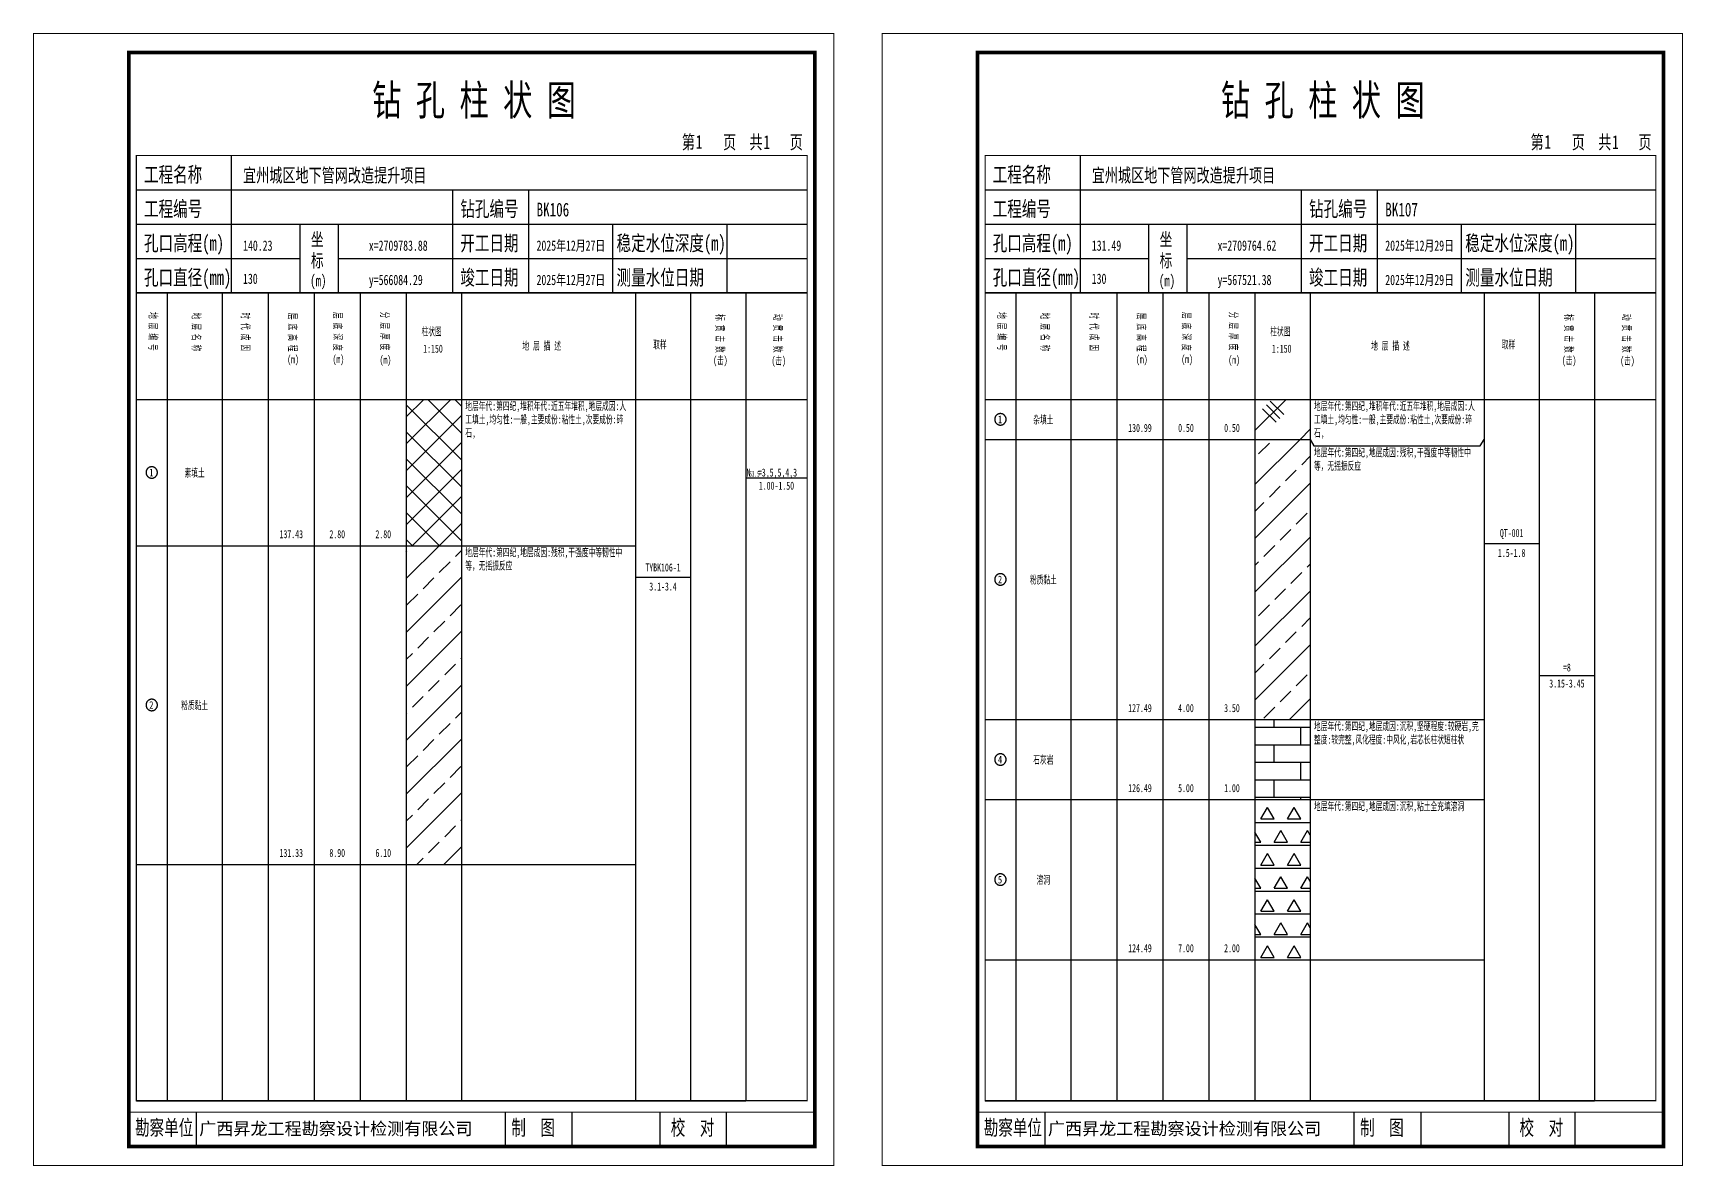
# Model space of a CAD drawing. Header units: millimetres. Extents: x 0 to 2711117, y 0 to 567555.
# Drawn here: x 1781.4 to 2214.3, y -0.1 to 297.1 of the extents above; entities that cross this region are included whole.
import ezdxf
from ezdxf.enums import TextEntityAlignment as Align

# ---------------------------------------------------------------- set-up
doc = ezdxf.new("R2010")
doc.units = ezdxf.units.MM
doc.layers.add('GICAD_POU_TEXTS', color=7, linetype='Continuous')
doc.layers.add('勘察点图例', color=7, linetype='Continuous')
doc.styles.add('HEAD_FONT', font='simfang.ttf', dxfattribs={"width": 0.6})
doc.styles.add('HEAD_FONT2', font='simfang.ttf', dxfattribs={"width": 0.6})
doc.styles.add('HT', font='simhei.ttf')
doc.styles.add('LZ_FONT', font='simfang.ttf', dxfattribs={"width": 0.7, "height": 8})
doc.styles.add('成果图图块', font='simfang.ttf', dxfattribs={"height": 2.5})
doc.styles.add('成果图表体', font='simfang.ttf', dxfattribs={"width": 0.6, "height": 2.1})
pattern_1 = [(45, (0, 0), (-7.07107, 7.07107), []), (45, (7.071, 0), (-7.07107, 7.07107), [4, -2])]

# ---------------------------------------------------------------- blocks, each defined once
blk = doc.blocks.new('BK106')
for p, q in [((52, 229), (52, 265)), ((27, 256), (203, 256)), ((110, 229), (110, 256)), ((130, 229), (130, 256)), ((27, 247), (203, 247)), ((70, 229), (70, 247)), ((80, 229), (80, 247)), ((152, 229), (152, 247)), ((182, 229), (182, 247)), ((27, 238), (70, 238)), ((80, 238), (203, 238)), ((27, 229), (35.05, 229)), ((35.05, 229), (35.05, 17)), ((35.05, 229), (49.53, 229)), ((49.53, 229), (49.53, 17)), ((49.53, 229), (61.6, 229)), ((61.6, 229), (61.6, 17)), ((61.6, 229), (73.68, 229)), ((73.68, 229), (73.68, 17)), ((73.68, 229), (85.75, 229)), ((85.75, 229), (85.75, 17)), ((85.75, 229), (97.82, 229)), ((97.82, 229), (97.82, 17)), ((97.82, 229), (112.3, 229)), ((112.3, 229), (112.3, 17)), ((112.3, 229), (157.93, 229)), ((157.93, 229), (157.93, 17)), ((157.93, 229), (172.42, 229)), ((172.42, 229), (172.42, 17)), ((172.42, 229), (186.9, 229)), ((186.9, 229), (186.9, 17)), ((186.9, 229), (203, 229)), ((27, 201), (203, 201)), ((27, 17), (35.05, 17)), ((35.05, 17), (49.53, 17)), ((42.74, 4.95), (42.74, 13.95)), ((42.74, 4.95), (42.74, 13.95)), ((49.53, 17), (61.6, 17)), ((61.6, 17), (73.68, 17)), ((73.68, 17), (85.75, 17)), ((85.75, 17), (97.82, 17)), ((97.82, 17), (112.3, 17)), ((112.3, 17), (157.93, 17)), ((123.83, 4.95), (123.83, 13.95)), ((141.38, 4.95), (141.38, 13.95)), ((157.93, 17), (172.42, 17)), ((164.48, 4.95), (164.48, 13.95)), ((172.42, 17), (186.9, 17)), ((181.84, 4.95), (181.84, 13.95)), ((181.84, 4.95), (181.84, 13.95))]:
    blk.add_line(p, q)
for points, const_width in [([(0, 0), (210, 0), (210, 297), (0, 297)], 0.25), ([(25, 5), (205, 5), (205, 292), (25, 292)], 1), ([(27, 265), (203, 265), (203, 17), (27, 17)], 0.3)]:
    blk.add_lwpolyline(points, close=True, dxfattribs=dict(const_width=const_width))
at = {"const_width": 0.3}
for points in [[(27, 229), (203, 229)], [(25, 14), (205, 14)]]:
    blk.add_lwpolyline(points, dxfattribs=at)
at = {"style": 'LZ_FONT', "width": 0.7}
for s, height, p in [('钻 孔 柱 状 图', 8, (88.9, 275.54)), ('第', 3.6, (170.12, 266.7)), ('1', 3.6, (173.78, 266.75)), ('页', 3.6, (180.96, 266.7)), ('共', 3.6, (187.88, 266.7)), ('1', 3.6, (191.54, 266.7)), ('页', 3.6, (198.44, 266.7)), ('工程名称', 4, (29, 258)), ('宜州城区地下管网改造提升项目', 3.6, (55, 258)), ('工程编号', 4, (29, 249)), ('钻孔编号', 4, (112, 249)), ('BK106', 3.6, (132, 249)), ('孔口高程(m)', 4, (29, 240)), ('140.23', 2.7, (55, 240)), ('坐', 3.5, (72.79, 241.24)), ('x=2709783.88', 2.7, (88, 240)), ('开工日期', 4, (112, 240)), ('2025年12月27日', 2.7, (132, 240)), ('稳定水位深度(m)', 4, (153, 240)), ('标', 3.5, (72.79, 235.7)), ('孔口直径(mm)', 4, (29, 231)), ('130', 2.7, (54.98, 231.31)), ('(m) ', 3, (72.59, 230.65)), ('竣工日期', 4, (112, 231)), ('2025年12月27日', 2.7, (132, 231)), ('测量水位日期', 4, (153, 231)), ('y=566084.29', 2.7, (88, 231)), ('勘察单位', 4, (26.65, 7.95)), ('制  图', 4, (125.4, 7.95)), ('校  对', 4, (167.22, 7.95))]:
    blk.add_text(s, height=height, dxfattribs=at).set_placement(p)
at = {"style": 'HT'}
blk.add_text('广西昇龙工程勘察设计检测有限公司', height=3.2865, dxfattribs=at).set_placement((43.48, 8.02))
at = {"char_height": 2.1, "width": 22.806, "attachment_point": 1, "rotation": 270, "style": 'HEAD_FONT'}
for s, insert in [('地 层 编 号', (32.46, 223.92)), ('地 层 名 称', (43.79, 223.76)), ('时 代 成 因', (56.67, 223.83)), ('层 底 高 程', (69.07, 223.71)), ('层 底 深 度', (80.9, 223.91)), ('分 层 厚 度', (93.26, 224.01)), ('标 贯 击 数', (181.21, 223.37)), ('动 贯 击 数', (196.38, 223.43))]:
    blk.add_mtext(s, dxfattribs=dict(at, insert=insert))
at = {"char_height": 2.1, "attachment_point": 1}
for s, insert, width, style in [('柱状图', (101.82, 219.87), 7.855, 'HEAD_FONT2'), ('取样', (162.58, 216.44), 7.855, 'HEAD_FONT2'), ('(m)', (66.58, 212.56), 4.7944, 'HEAD_FONT'), ('(m)', (78.47, 212.61), 4.7944, 'HEAD_FONT'), ('(m)', (90.81, 212.43), 4.7944, 'HEAD_FONT'), ('1:150', (102.26, 215.36), 6.9223, 'HEAD_FONT2'), ('地 层 描 述', (128.29, 216.11), 22.0781, 'HEAD_FONT2'), ('(击)', (178.33, 212.31), 7.855, 'HEAD_FONT2'), ('(击)', (193.64, 212.22), 7.855, 'HEAD_FONT2')]:
    blk.add_mtext(s, dxfattribs=dict(at, insert=insert, width=width, style=style))
blk = doc.blocks.new('BK106_0')
at = {"color": 7}
blk.add_polyline3d([(-1.5, 0.02, 0), (-1.5, -0.06, 0), (-1.49, -0.13, 0), (-1.48, -0.2, 0), (-1.47, -0.28, 0), (-1.46, -0.35, 0), (-1.44, -0.42, 0), (-1.41, -0.49, 0), (-1.39, -0.56, 0), (-1.36, -0.63, 0), (-1.32, -0.69, 0), (-1.29, -0.76, 0), (-1.25, -0.82, 0), (-1.2, -0.88, 0), (-1.16, -0.94, 0), (-1.11, -0.99, 0), (-1.06, -1.04, 0), (-1.01, -1.1, 0), (-0.95, -1.14, 0), (-0.89, -1.19, 0), (-0.83, -1.23, 0), (-0.77, -1.27, 0), (-0.71, -1.31, 0), (-0.64, -1.34, 0), (-0.57, -1.37, 0), (-0.51, -1.4, 0), (-0.44, -1.42, 0), (-0.36, -1.44, 0), (-0.29, -1.46, 0), (-0.22, -1.47, 0), (-0.15, -1.48, 0), (-0.07, -1.48, 0), (0, -1.48, 0), (0.07, -1.48, 0), (0.15, -1.48, 0), (0.22, -1.47, 0), (0.29, -1.46, 0), (0.36, -1.44, 0), (0.44, -1.42, 0), (0.51, -1.4, 0), (0.57, -1.37, 0), (0.64, -1.34, 0), (0.71, -1.31, 0), (0.77, -1.27, 0), (0.83, -1.23, 0), (0.89, -1.19, 0), (0.95, -1.14, 0), (1.01, -1.1, 0), (1.06, -1.04, 0), (1.11, -0.99, 0), (1.16, -0.94, 0), (1.2, -0.88, 0), (1.25, -0.82, 0), (1.29, -0.76, 0), (1.32, -0.69, 0), (1.36, -0.63, 0), (1.39, -0.56, 0), (1.41, -0.49, 0), (1.44, -0.42, 0), (1.46, -0.35, 0), (1.47, -0.28, 0), (1.48, -0.2, 0), (1.49, -0.13, 0), (1.5, -0.06, 0), (1.5, 0.02, 0), (1.5, 0.09, 0), (1.49, 0.16, 0), (1.48, 0.24, 0), (1.47, 0.31, 0), (1.46, 0.38, 0), (1.44, 0.45, 0), (1.41, 0.52, 0), (1.39, 0.59, 0), (1.36, 0.66, 0), (1.32, 0.72, 0), (1.29, 0.79, 0), (1.25, 0.85, 0), (1.2, 0.91, 0), (1.16, 0.97, 0), (1.11, 1.02, 0), (1.06, 1.08, 0), (1.01, 1.13, 0), (0.95, 1.18, 0), (0.89, 1.22, 0), (0.83, 1.26, 0), (0.77, 1.3, 0), (0.71, 1.34, 0), (0.64, 1.37, 0), (0.57, 1.4, 0), (0.51, 1.43, 0), (0.44, 1.45, 0), (0.36, 1.47, 0), (0.29, 1.49, 0), (0.22, 1.5, 0), (0.15, 1.51, 0), (0.07, 1.51, 0), (0, 1.52, 0), (-0.07, 1.51, 0), (-0.15, 1.51, 0), (-0.22, 1.5, 0), (-0.29, 1.49, 0), (-0.36, 1.47, 0), (-0.44, 1.45, 0), (-0.51, 1.43, 0), (-0.57, 1.4, 0), (-0.64, 1.37, 0), (-0.71, 1.34, 0), (-0.77, 1.3, 0), (-0.83, 1.26, 0), (-0.89, 1.22, 0), (-0.95, 1.18, 0), (-1.01, 1.13, 0), (-1.06, 1.08, 0), (-1.11, 1.02, 0), (-1.16, 0.97, 0), (-1.2, 0.91, 0), (-1.25, 0.85, 0), (-1.29, 0.79, 0), (-1.32, 0.72, 0), (-1.36, 0.66, 0), (-1.39, 0.59, 0), (-1.41, 0.52, 0), (-1.44, 0.45, 0), (-1.46, 0.38, 0), (-1.47, 0.31, 0), (-1.48, 0.24, 0), (-1.49, 0.16, 0), (-1.5, 0.09, 0), (-1.5, 0.02, 0)], dxfattribs=at)
at = {"layer": 'GICAD_POU_TEXTS', "color": 7, "style": '成果图图块', "width": 0.7}
blk.add_text('1', height=2, dxfattribs=at).set_placement((-0.09, -0.99), align=Align.CENTER)
blk = doc.blocks.new('BK106_1')
at = {"color": 7}
blk.add_polyline3d([(-1.5, 0.02, 0), (-1.5, -0.06, 0), (-1.49, -0.13, 0), (-1.48, -0.2, 0), (-1.47, -0.28, 0), (-1.46, -0.35, 0), (-1.44, -0.42, 0), (-1.41, -0.49, 0), (-1.39, -0.56, 0), (-1.36, -0.63, 0), (-1.32, -0.69, 0), (-1.29, -0.76, 0), (-1.25, -0.82, 0), (-1.2, -0.88, 0), (-1.16, -0.94, 0), (-1.11, -0.99, 0), (-1.06, -1.04, 0), (-1.01, -1.1, 0), (-0.95, -1.14, 0), (-0.89, -1.19, 0), (-0.83, -1.23, 0), (-0.77, -1.27, 0), (-0.71, -1.31, 0), (-0.64, -1.34, 0), (-0.57, -1.37, 0), (-0.51, -1.4, 0), (-0.44, -1.42, 0), (-0.36, -1.44, 0), (-0.29, -1.46, 0), (-0.22, -1.47, 0), (-0.15, -1.48, 0), (-0.07, -1.48, 0), (0, -1.48, 0), (0.07, -1.48, 0), (0.15, -1.48, 0), (0.22, -1.47, 0), (0.29, -1.46, 0), (0.36, -1.44, 0), (0.44, -1.42, 0), (0.51, -1.4, 0), (0.57, -1.37, 0), (0.64, -1.34, 0), (0.71, -1.31, 0), (0.77, -1.27, 0), (0.83, -1.23, 0), (0.89, -1.19, 0), (0.95, -1.14, 0), (1.01, -1.1, 0), (1.06, -1.04, 0), (1.11, -0.99, 0), (1.16, -0.94, 0), (1.2, -0.88, 0), (1.25, -0.82, 0), (1.29, -0.76, 0), (1.32, -0.69, 0), (1.36, -0.63, 0), (1.39, -0.56, 0), (1.41, -0.49, 0), (1.44, -0.42, 0), (1.46, -0.35, 0), (1.47, -0.28, 0), (1.48, -0.2, 0), (1.49, -0.13, 0), (1.5, -0.06, 0), (1.5, 0.02, 0), (1.5, 0.09, 0), (1.49, 0.16, 0), (1.48, 0.24, 0), (1.47, 0.31, 0), (1.46, 0.38, 0), (1.44, 0.45, 0), (1.41, 0.52, 0), (1.39, 0.59, 0), (1.36, 0.66, 0), (1.32, 0.72, 0), (1.29, 0.79, 0), (1.25, 0.85, 0), (1.2, 0.91, 0), (1.16, 0.97, 0), (1.11, 1.02, 0), (1.06, 1.08, 0), (1.01, 1.13, 0), (0.95, 1.18, 0), (0.89, 1.22, 0), (0.83, 1.26, 0), (0.77, 1.3, 0), (0.71, 1.34, 0), (0.64, 1.37, 0), (0.57, 1.4, 0), (0.51, 1.43, 0), (0.44, 1.45, 0), (0.36, 1.47, 0), (0.29, 1.49, 0), (0.22, 1.5, 0), (0.15, 1.51, 0), (0.07, 1.51, 0), (0, 1.52, 0), (-0.07, 1.51, 0), (-0.15, 1.51, 0), (-0.22, 1.5, 0), (-0.29, 1.49, 0), (-0.36, 1.47, 0), (-0.44, 1.45, 0), (-0.51, 1.43, 0), (-0.57, 1.4, 0), (-0.64, 1.37, 0), (-0.71, 1.34, 0), (-0.77, 1.3, 0), (-0.83, 1.26, 0), (-0.89, 1.22, 0), (-0.95, 1.18, 0), (-1.01, 1.13, 0), (-1.06, 1.08, 0), (-1.11, 1.02, 0), (-1.16, 0.97, 0), (-1.2, 0.91, 0), (-1.25, 0.85, 0), (-1.29, 0.79, 0), (-1.32, 0.72, 0), (-1.36, 0.66, 0), (-1.39, 0.59, 0), (-1.41, 0.52, 0), (-1.44, 0.45, 0), (-1.46, 0.38, 0), (-1.47, 0.31, 0), (-1.48, 0.24, 0), (-1.49, 0.16, 0), (-1.5, 0.09, 0), (-1.5, 0.02, 0)], dxfattribs=at)
at = {"layer": 'GICAD_POU_TEXTS', "color": 7, "style": '成果图图块', "width": 0.7}
blk.add_text('2', height=2, dxfattribs=at).set_placement((-0.09, -0.99), align=Align.CENTER)
blk = doc.blocks.new('BK107')
for p, q in [((52, 229), (52, 265)), ((27, 256), (203, 256)), ((110, 229), (110, 256)), ((130, 229), (130, 256)), ((27, 247), (203, 247)), ((70, 229), (70, 247)), ((80, 229), (80, 247)), ((152, 229), (152, 247)), ((182, 229), (182, 247)), ((27, 238), (70, 238)), ((80, 238), (203, 238)), ((27, 229), (35.05, 229)), ((35.05, 229), (35.05, 17)), ((35.05, 229), (49.53, 229)), ((49.53, 229), (49.53, 17)), ((49.53, 229), (61.6, 229)), ((61.6, 229), (61.6, 17)), ((61.6, 229), (73.68, 229)), ((73.68, 229), (73.68, 17)), ((73.68, 229), (85.75, 229)), ((85.75, 229), (85.75, 17)), ((85.75, 229), (97.82, 229)), ((97.82, 229), (97.82, 17)), ((97.82, 229), (112.3, 229)), ((112.3, 229), (112.3, 17)), ((112.3, 229), (157.93, 229)), ((157.93, 229), (157.93, 17)), ((157.93, 229), (172.42, 229)), ((172.42, 229), (172.42, 17)), ((172.42, 229), (186.9, 229)), ((186.9, 229), (186.9, 17)), ((186.9, 229), (203, 229)), ((27, 201), (203, 201)), ((27, 17), (35.05, 17)), ((35.05, 17), (49.53, 17)), ((42.74, 4.95), (42.74, 13.95)), ((42.74, 4.95), (42.74, 13.95)), ((49.53, 17), (61.6, 17)), ((61.6, 17), (73.68, 17)), ((73.68, 17), (85.75, 17)), ((85.75, 17), (97.82, 17)), ((97.82, 17), (112.3, 17)), ((112.3, 17), (157.93, 17)), ((123.83, 4.95), (123.83, 13.95)), ((141.38, 4.95), (141.38, 13.95)), ((157.93, 17), (172.42, 17)), ((164.48, 4.95), (164.48, 13.95)), ((172.42, 17), (186.9, 17)), ((181.84, 4.95), (181.84, 13.95)), ((181.84, 4.95), (181.84, 13.95))]:
    blk.add_line(p, q)
for points, const_width in [([(0, 0), (210, 0), (210, 297), (0, 297)], 0.25), ([(25, 5), (205, 5), (205, 292), (25, 292)], 1), ([(27, 265), (203, 265), (203, 17), (27, 17)], 0.3)]:
    blk.add_lwpolyline(points, close=True, dxfattribs=dict(const_width=const_width))
at = {"const_width": 0.3}
for points in [[(27, 229), (203, 229)], [(25, 14), (205, 14)]]:
    blk.add_lwpolyline(points, dxfattribs=at)
at = {"style": 'LZ_FONT', "width": 0.7}
for s, height, p in [('钻 孔 柱 状 图', 8, (88.9, 275.54)), ('第', 3.6, (170.12, 266.7)), ('1', 3.6, (173.78, 266.75)), ('页', 3.6, (180.96, 266.7)), ('共', 3.6, (187.88, 266.7)), ('1', 3.6, (191.54, 266.7)), ('页', 3.6, (198.44, 266.7)), ('工程名称', 4, (29, 258)), ('宜州城区地下管网改造提升项目', 3.6, (55, 258)), ('工程编号', 4, (29, 249)), ('钻孔编号', 4, (112, 249)), ('BK107', 3.6, (132, 249)), ('孔口高程(m)', 4, (29, 240)), ('131.49', 2.7, (55, 240)), ('坐', 3.5, (72.79, 241.24)), ('x=2709764.62', 2.7, (88, 240)), ('开工日期', 4, (112, 240)), ('2025年12月29日', 2.7, (132, 240)), ('稳定水位深度(m)', 4, (153, 240)), ('标', 3.5, (72.79, 235.7)), ('孔口直径(mm)', 4, (29, 231)), ('130', 2.7, (54.98, 231.31)), ('(m) ', 3, (72.59, 230.65)), ('竣工日期', 4, (112, 231)), ('2025年12月29日', 2.7, (132, 231)), ('测量水位日期', 4, (153, 231)), ('y=567521.38', 2.7, (88, 231)), ('勘察单位', 4, (26.65, 7.95)), ('制  图', 4, (125.4, 7.95)), ('校  对', 4, (167.22, 7.95))]:
    blk.add_text(s, height=height, dxfattribs=at).set_placement(p)
at = {"style": 'HT'}
blk.add_text('广西昇龙工程勘察设计检测有限公司', height=3.2865, dxfattribs=at).set_placement((43.48, 8.02))
at = {"char_height": 2.1, "width": 22.806, "attachment_point": 1, "rotation": 270, "style": 'HEAD_FONT'}
for s, insert in [('地 层 编 号', (32.46, 223.92)), ('地 层 名 称', (43.79, 223.76)), ('时 代 成 因', (56.67, 223.83)), ('层 底 高 程', (69.07, 223.71)), ('层 底 深 度', (80.9, 223.91)), ('分 层 厚 度', (93.26, 224.01)), ('标 贯 击 数', (181.21, 223.37)), ('动 贯 击 数', (196.38, 223.43))]:
    blk.add_mtext(s, dxfattribs=dict(at, insert=insert))
at = {"char_height": 2.1, "attachment_point": 1}
for s, insert, width, style in [('柱状图', (101.82, 219.87), 7.855, 'HEAD_FONT2'), ('取样', (162.58, 216.44), 7.855, 'HEAD_FONT2'), ('(m)', (66.58, 212.56), 4.7944, 'HEAD_FONT'), ('(m)', (78.47, 212.61), 4.7944, 'HEAD_FONT'), ('(m)', (90.81, 212.43), 4.7944, 'HEAD_FONT'), ('1:150', (102.26, 215.36), 6.9223, 'HEAD_FONT2'), ('地 层 描 述', (128.29, 216.11), 22.0781, 'HEAD_FONT2'), ('(击)', (178.33, 212.31), 7.855, 'HEAD_FONT2'), ('(击)', (193.64, 212.22), 7.855, 'HEAD_FONT2')]:
    blk.add_mtext(s, dxfattribs=dict(at, insert=insert, width=width, style=style))
blk = doc.blocks.new('BK107_0')
at = {"color": 7}
blk.add_polyline3d([(-1.5, 0.02, 0), (-1.5, -0.06, 0), (-1.49, -0.13, 0), (-1.48, -0.2, 0), (-1.47, -0.28, 0), (-1.46, -0.35, 0), (-1.44, -0.42, 0), (-1.41, -0.49, 0), (-1.39, -0.56, 0), (-1.36, -0.63, 0), (-1.32, -0.69, 0), (-1.29, -0.76, 0), (-1.25, -0.82, 0), (-1.2, -0.88, 0), (-1.16, -0.94, 0), (-1.11, -0.99, 0), (-1.06, -1.04, 0), (-1.01, -1.1, 0), (-0.95, -1.14, 0), (-0.89, -1.19, 0), (-0.83, -1.23, 0), (-0.77, -1.27, 0), (-0.71, -1.31, 0), (-0.64, -1.34, 0), (-0.57, -1.37, 0), (-0.51, -1.4, 0), (-0.44, -1.42, 0), (-0.36, -1.44, 0), (-0.29, -1.46, 0), (-0.22, -1.47, 0), (-0.15, -1.48, 0), (-0.07, -1.48, 0), (0, -1.48, 0), (0.07, -1.48, 0), (0.15, -1.48, 0), (0.22, -1.47, 0), (0.29, -1.46, 0), (0.36, -1.44, 0), (0.44, -1.42, 0), (0.51, -1.4, 0), (0.57, -1.37, 0), (0.64, -1.34, 0), (0.71, -1.31, 0), (0.77, -1.27, 0), (0.83, -1.23, 0), (0.89, -1.19, 0), (0.95, -1.14, 0), (1.01, -1.1, 0), (1.06, -1.04, 0), (1.11, -0.99, 0), (1.16, -0.94, 0), (1.2, -0.88, 0), (1.25, -0.82, 0), (1.29, -0.76, 0), (1.32, -0.69, 0), (1.36, -0.63, 0), (1.39, -0.56, 0), (1.41, -0.49, 0), (1.44, -0.42, 0), (1.46, -0.35, 0), (1.47, -0.28, 0), (1.48, -0.2, 0), (1.49, -0.13, 0), (1.5, -0.06, 0), (1.5, 0.02, 0), (1.5, 0.09, 0), (1.49, 0.16, 0), (1.48, 0.24, 0), (1.47, 0.31, 0), (1.46, 0.38, 0), (1.44, 0.45, 0), (1.41, 0.52, 0), (1.39, 0.59, 0), (1.36, 0.66, 0), (1.32, 0.72, 0), (1.29, 0.79, 0), (1.25, 0.85, 0), (1.2, 0.91, 0), (1.16, 0.97, 0), (1.11, 1.02, 0), (1.06, 1.08, 0), (1.01, 1.13, 0), (0.95, 1.18, 0), (0.89, 1.22, 0), (0.83, 1.26, 0), (0.77, 1.3, 0), (0.71, 1.34, 0), (0.64, 1.37, 0), (0.57, 1.4, 0), (0.51, 1.43, 0), (0.44, 1.45, 0), (0.36, 1.47, 0), (0.29, 1.49, 0), (0.22, 1.5, 0), (0.15, 1.51, 0), (0.07, 1.51, 0), (0, 1.52, 0), (-0.07, 1.51, 0), (-0.15, 1.51, 0), (-0.22, 1.5, 0), (-0.29, 1.49, 0), (-0.36, 1.47, 0), (-0.44, 1.45, 0), (-0.51, 1.43, 0), (-0.57, 1.4, 0), (-0.64, 1.37, 0), (-0.71, 1.34, 0), (-0.77, 1.3, 0), (-0.83, 1.26, 0), (-0.89, 1.22, 0), (-0.95, 1.18, 0), (-1.01, 1.13, 0), (-1.06, 1.08, 0), (-1.11, 1.02, 0), (-1.16, 0.97, 0), (-1.2, 0.91, 0), (-1.25, 0.85, 0), (-1.29, 0.79, 0), (-1.32, 0.72, 0), (-1.36, 0.66, 0), (-1.39, 0.59, 0), (-1.41, 0.52, 0), (-1.44, 0.45, 0), (-1.46, 0.38, 0), (-1.47, 0.31, 0), (-1.48, 0.24, 0), (-1.49, 0.16, 0), (-1.5, 0.09, 0), (-1.5, 0.02, 0)], dxfattribs=at)
at = {"layer": 'GICAD_POU_TEXTS', "color": 7, "style": '成果图图块', "width": 0.7}
blk.add_text('1', height=2, dxfattribs=at).set_placement((-0.09, -0.99), align=Align.CENTER)
blk = doc.blocks.new('BK107_1')
at = {"color": 7}
blk.add_polyline3d([(-1.5, 0.02, 0), (-1.5, -0.06, 0), (-1.49, -0.13, 0), (-1.48, -0.2, 0), (-1.47, -0.28, 0), (-1.46, -0.35, 0), (-1.44, -0.42, 0), (-1.41, -0.49, 0), (-1.39, -0.56, 0), (-1.36, -0.63, 0), (-1.32, -0.69, 0), (-1.29, -0.76, 0), (-1.25, -0.82, 0), (-1.2, -0.88, 0), (-1.16, -0.94, 0), (-1.11, -0.99, 0), (-1.06, -1.04, 0), (-1.01, -1.1, 0), (-0.95, -1.14, 0), (-0.89, -1.19, 0), (-0.83, -1.23, 0), (-0.77, -1.27, 0), (-0.71, -1.31, 0), (-0.64, -1.34, 0), (-0.57, -1.37, 0), (-0.51, -1.4, 0), (-0.44, -1.42, 0), (-0.36, -1.44, 0), (-0.29, -1.46, 0), (-0.22, -1.47, 0), (-0.15, -1.48, 0), (-0.07, -1.48, 0), (0, -1.48, 0), (0.07, -1.48, 0), (0.15, -1.48, 0), (0.22, -1.47, 0), (0.29, -1.46, 0), (0.36, -1.44, 0), (0.44, -1.42, 0), (0.51, -1.4, 0), (0.57, -1.37, 0), (0.64, -1.34, 0), (0.71, -1.31, 0), (0.77, -1.27, 0), (0.83, -1.23, 0), (0.89, -1.19, 0), (0.95, -1.14, 0), (1.01, -1.1, 0), (1.06, -1.04, 0), (1.11, -0.99, 0), (1.16, -0.94, 0), (1.2, -0.88, 0), (1.25, -0.82, 0), (1.29, -0.76, 0), (1.32, -0.69, 0), (1.36, -0.63, 0), (1.39, -0.56, 0), (1.41, -0.49, 0), (1.44, -0.42, 0), (1.46, -0.35, 0), (1.47, -0.28, 0), (1.48, -0.2, 0), (1.49, -0.13, 0), (1.5, -0.06, 0), (1.5, 0.02, 0), (1.5, 0.09, 0), (1.49, 0.16, 0), (1.48, 0.24, 0), (1.47, 0.31, 0), (1.46, 0.38, 0), (1.44, 0.45, 0), (1.41, 0.52, 0), (1.39, 0.59, 0), (1.36, 0.66, 0), (1.32, 0.72, 0), (1.29, 0.79, 0), (1.25, 0.85, 0), (1.2, 0.91, 0), (1.16, 0.97, 0), (1.11, 1.02, 0), (1.06, 1.08, 0), (1.01, 1.13, 0), (0.95, 1.18, 0), (0.89, 1.22, 0), (0.83, 1.26, 0), (0.77, 1.3, 0), (0.71, 1.34, 0), (0.64, 1.37, 0), (0.57, 1.4, 0), (0.51, 1.43, 0), (0.44, 1.45, 0), (0.36, 1.47, 0), (0.29, 1.49, 0), (0.22, 1.5, 0), (0.15, 1.51, 0), (0.07, 1.51, 0), (0, 1.52, 0), (-0.07, 1.51, 0), (-0.15, 1.51, 0), (-0.22, 1.5, 0), (-0.29, 1.49, 0), (-0.36, 1.47, 0), (-0.44, 1.45, 0), (-0.51, 1.43, 0), (-0.57, 1.4, 0), (-0.64, 1.37, 0), (-0.71, 1.34, 0), (-0.77, 1.3, 0), (-0.83, 1.26, 0), (-0.89, 1.22, 0), (-0.95, 1.18, 0), (-1.01, 1.13, 0), (-1.06, 1.08, 0), (-1.11, 1.02, 0), (-1.16, 0.97, 0), (-1.2, 0.91, 0), (-1.25, 0.85, 0), (-1.29, 0.79, 0), (-1.32, 0.72, 0), (-1.36, 0.66, 0), (-1.39, 0.59, 0), (-1.41, 0.52, 0), (-1.44, 0.45, 0), (-1.46, 0.38, 0), (-1.47, 0.31, 0), (-1.48, 0.24, 0), (-1.49, 0.16, 0), (-1.5, 0.09, 0), (-1.5, 0.02, 0)], dxfattribs=at)
at = {"layer": 'GICAD_POU_TEXTS', "color": 7, "style": '成果图图块', "width": 0.7}
blk.add_text('2', height=2, dxfattribs=at).set_placement((-0.09, -0.99), align=Align.CENTER)
blk = doc.blocks.new('BK107_2')
at = {"color": 7}
blk.add_polyline3d([(-1.5, 0.02, 0), (-1.5, -0.06, 0), (-1.49, -0.13, 0), (-1.48, -0.2, 0), (-1.47, -0.28, 0), (-1.46, -0.35, 0), (-1.44, -0.42, 0), (-1.41, -0.49, 0), (-1.39, -0.56, 0), (-1.36, -0.63, 0), (-1.32, -0.69, 0), (-1.29, -0.76, 0), (-1.25, -0.82, 0), (-1.2, -0.88, 0), (-1.16, -0.94, 0), (-1.11, -0.99, 0), (-1.06, -1.04, 0), (-1.01, -1.1, 0), (-0.95, -1.14, 0), (-0.89, -1.19, 0), (-0.83, -1.23, 0), (-0.77, -1.27, 0), (-0.71, -1.31, 0), (-0.64, -1.34, 0), (-0.57, -1.37, 0), (-0.51, -1.4, 0), (-0.44, -1.42, 0), (-0.36, -1.44, 0), (-0.29, -1.46, 0), (-0.22, -1.47, 0), (-0.15, -1.48, 0), (-0.07, -1.48, 0), (0, -1.48, 0), (0.07, -1.48, 0), (0.15, -1.48, 0), (0.22, -1.47, 0), (0.29, -1.46, 0), (0.36, -1.44, 0), (0.44, -1.42, 0), (0.51, -1.4, 0), (0.57, -1.37, 0), (0.64, -1.34, 0), (0.71, -1.31, 0), (0.77, -1.27, 0), (0.83, -1.23, 0), (0.89, -1.19, 0), (0.95, -1.14, 0), (1.01, -1.1, 0), (1.06, -1.04, 0), (1.11, -0.99, 0), (1.16, -0.94, 0), (1.2, -0.88, 0), (1.25, -0.82, 0), (1.29, -0.76, 0), (1.32, -0.69, 0), (1.36, -0.63, 0), (1.39, -0.56, 0), (1.41, -0.49, 0), (1.44, -0.42, 0), (1.46, -0.35, 0), (1.47, -0.28, 0), (1.48, -0.2, 0), (1.49, -0.13, 0), (1.5, -0.06, 0), (1.5, 0.02, 0), (1.5, 0.09, 0), (1.49, 0.16, 0), (1.48, 0.24, 0), (1.47, 0.31, 0), (1.46, 0.38, 0), (1.44, 0.45, 0), (1.41, 0.52, 0), (1.39, 0.59, 0), (1.36, 0.66, 0), (1.32, 0.72, 0), (1.29, 0.79, 0), (1.25, 0.85, 0), (1.2, 0.91, 0), (1.16, 0.97, 0), (1.11, 1.02, 0), (1.06, 1.08, 0), (1.01, 1.13, 0), (0.95, 1.18, 0), (0.89, 1.22, 0), (0.83, 1.26, 0), (0.77, 1.3, 0), (0.71, 1.34, 0), (0.64, 1.37, 0), (0.57, 1.4, 0), (0.51, 1.43, 0), (0.44, 1.45, 0), (0.36, 1.47, 0), (0.29, 1.49, 0), (0.22, 1.5, 0), (0.15, 1.51, 0), (0.07, 1.51, 0), (0, 1.52, 0), (-0.07, 1.51, 0), (-0.15, 1.51, 0), (-0.22, 1.5, 0), (-0.29, 1.49, 0), (-0.36, 1.47, 0), (-0.44, 1.45, 0), (-0.51, 1.43, 0), (-0.57, 1.4, 0), (-0.64, 1.37, 0), (-0.71, 1.34, 0), (-0.77, 1.3, 0), (-0.83, 1.26, 0), (-0.89, 1.22, 0), (-0.95, 1.18, 0), (-1.01, 1.13, 0), (-1.06, 1.08, 0), (-1.11, 1.02, 0), (-1.16, 0.97, 0), (-1.2, 0.91, 0), (-1.25, 0.85, 0), (-1.29, 0.79, 0), (-1.32, 0.72, 0), (-1.36, 0.66, 0), (-1.39, 0.59, 0), (-1.41, 0.52, 0), (-1.44, 0.45, 0), (-1.46, 0.38, 0), (-1.47, 0.31, 0), (-1.48, 0.24, 0), (-1.49, 0.16, 0), (-1.5, 0.09, 0), (-1.5, 0.02, 0)], dxfattribs=at)
at = {"layer": 'GICAD_POU_TEXTS', "color": 7, "style": '成果图图块', "width": 0.7}
blk.add_text('4', height=2, dxfattribs=at).set_placement((-0.09, -0.99), align=Align.CENTER)
blk = doc.blocks.new('BK107_3')
at = {"color": 7}
blk.add_polyline3d([(-1.5, 0.02, 0), (-1.5, -0.06, 0), (-1.49, -0.13, 0), (-1.48, -0.2, 0), (-1.47, -0.28, 0), (-1.46, -0.35, 0), (-1.44, -0.42, 0), (-1.41, -0.49, 0), (-1.39, -0.56, 0), (-1.36, -0.63, 0), (-1.32, -0.69, 0), (-1.29, -0.76, 0), (-1.25, -0.82, 0), (-1.2, -0.88, 0), (-1.16, -0.94, 0), (-1.11, -0.99, 0), (-1.06, -1.04, 0), (-1.01, -1.1, 0), (-0.95, -1.14, 0), (-0.89, -1.19, 0), (-0.83, -1.23, 0), (-0.77, -1.27, 0), (-0.71, -1.31, 0), (-0.64, -1.34, 0), (-0.57, -1.37, 0), (-0.51, -1.4, 0), (-0.44, -1.42, 0), (-0.36, -1.44, 0), (-0.29, -1.46, 0), (-0.22, -1.47, 0), (-0.15, -1.48, 0), (-0.07, -1.48, 0), (0, -1.48, 0), (0.07, -1.48, 0), (0.15, -1.48, 0), (0.22, -1.47, 0), (0.29, -1.46, 0), (0.36, -1.44, 0), (0.44, -1.42, 0), (0.51, -1.4, 0), (0.57, -1.37, 0), (0.64, -1.34, 0), (0.71, -1.31, 0), (0.77, -1.27, 0), (0.83, -1.23, 0), (0.89, -1.19, 0), (0.95, -1.14, 0), (1.01, -1.1, 0), (1.06, -1.04, 0), (1.11, -0.99, 0), (1.16, -0.94, 0), (1.2, -0.88, 0), (1.25, -0.82, 0), (1.29, -0.76, 0), (1.32, -0.69, 0), (1.36, -0.63, 0), (1.39, -0.56, 0), (1.41, -0.49, 0), (1.44, -0.42, 0), (1.46, -0.35, 0), (1.47, -0.28, 0), (1.48, -0.2, 0), (1.49, -0.13, 0), (1.5, -0.06, 0), (1.5, 0.02, 0), (1.5, 0.09, 0), (1.49, 0.16, 0), (1.48, 0.24, 0), (1.47, 0.31, 0), (1.46, 0.38, 0), (1.44, 0.45, 0), (1.41, 0.52, 0), (1.39, 0.59, 0), (1.36, 0.66, 0), (1.32, 0.72, 0), (1.29, 0.79, 0), (1.25, 0.85, 0), (1.2, 0.91, 0), (1.16, 0.97, 0), (1.11, 1.02, 0), (1.06, 1.08, 0), (1.01, 1.13, 0), (0.95, 1.18, 0), (0.89, 1.22, 0), (0.83, 1.26, 0), (0.77, 1.3, 0), (0.71, 1.34, 0), (0.64, 1.37, 0), (0.57, 1.4, 0), (0.51, 1.43, 0), (0.44, 1.45, 0), (0.36, 1.47, 0), (0.29, 1.49, 0), (0.22, 1.5, 0), (0.15, 1.51, 0), (0.07, 1.51, 0), (0, 1.52, 0), (-0.07, 1.51, 0), (-0.15, 1.51, 0), (-0.22, 1.5, 0), (-0.29, 1.49, 0), (-0.36, 1.47, 0), (-0.44, 1.45, 0), (-0.51, 1.43, 0), (-0.57, 1.4, 0), (-0.64, 1.37, 0), (-0.71, 1.34, 0), (-0.77, 1.3, 0), (-0.83, 1.26, 0), (-0.89, 1.22, 0), (-0.95, 1.18, 0), (-1.01, 1.13, 0), (-1.06, 1.08, 0), (-1.11, 1.02, 0), (-1.16, 0.97, 0), (-1.2, 0.91, 0), (-1.25, 0.85, 0), (-1.29, 0.79, 0), (-1.32, 0.72, 0), (-1.36, 0.66, 0), (-1.39, 0.59, 0), (-1.41, 0.52, 0), (-1.44, 0.45, 0), (-1.46, 0.38, 0), (-1.47, 0.31, 0), (-1.48, 0.24, 0), (-1.49, 0.16, 0), (-1.5, 0.09, 0), (-1.5, 0.02, 0)], dxfattribs=at)
at = {"layer": 'GICAD_POU_TEXTS', "color": 7, "style": '成果图图块', "width": 0.7}
blk.add_text('5', height=2, dxfattribs=at).set_placement((-0.09, -0.99), align=Align.CENTER)

msp = doc.modelspace()

# ---------------------------------------------------------------- hatches: boundary and pattern name
at = {"layer": '勘察点图例'}
h = msp.add_hatch(dxfattribs=at)
h.set_pattern_fill('GKSTT', color=256, scale=0.5, style=0, pattern_type=2)
h.set_pattern_definition([(45, (0, 0), (-3.535534, 3.535534), []), (135, (0, 0), (-3.535534, -3.535534), [])])
h.paths.add_polyline_path([(1879.31, 162.62), (1893.8, 162.62), (1893.8, 201), (1879.31, 201)])
h = msp.add_hatch(dxfattribs=at)
h.set_pattern_fill('GKZTT', color=256, scale=0.5, style=0, pattern_type=2)
h.set_pattern_definition([(45, (0, 0), (-7.07107, 7.07107), []), (135, (2.5, -1), (-14.14214, -14.14214), [5, -15]), (135, (1.5, -2), (-14.14214, -14.14214), [5, -15]), (135, (0.5, -3), (-14.14214, -14.14214), [5, -15]), (135, (16.5, -1), (-14.14214, -14.14214), [5, -15]), (135, (15.5, -2), (-14.14214, -14.14214), [5, -15]), (135, (14.5, -3), (-14.14214, -14.14214), [5, -15])])
h.paths.add_polyline_path([(2102, 190.5), (2116.48, 190.5), (2116.48, 201), (2102, 201)])
h = msp.add_hatch(dxfattribs=at)
h.set_pattern_fill('GKFZNT', color=256, scale=0.5, style=0, pattern_type=2)
h.set_pattern_definition(pattern_1)
h.paths.add_polyline_path([(2102, 117), (2116.48, 117), (2116.48, 190.5), (2102, 190.5)])
h = msp.add_hatch(dxfattribs=at)
h.set_pattern_fill('GKFZNT', color=256, scale=0.5, style=0, pattern_type=2)
h.set_pattern_definition(pattern_1)
h.paths.add_polyline_path([(1879.31, 79), (1893.8, 79), (1893.8, 162.62), (1879.31, 162.62)])
h = msp.add_hatch(dxfattribs=at)
h.set_pattern_fill('GKSHY', color=256, scale=0.5, style=0, pattern_type=2)
h.set_pattern_definition([(0, (0, 0), (0, 4.6), []), (90, (0, 0), (-7, 4.6), [4.6, -4.6])])
h.paths.add_polyline_path([(2102, 96), (2116.48, 96), (2116.48, 117), (2102, 117)])
h = msp.add_hatch(dxfattribs=at)
h.set_pattern_fill('RDSYS', color=256, scale=0.5, style=0, pattern_type=2)
h.set_pattern_definition([(0, (0, 0), (3.499999, 6.062178), [3.499999, -3.499999]), (60, (0, 0), (-7, 1e-06), [3.499999, -3.499999]), (120, (3.5, 0), (-7, -1e-06), [3.499999, -3.499999]), (0, (0, 0), (0, 6), [])])
h.paths.add_polyline_path([(2102, 54), (2116.48, 54), (2116.48, 96), (2102, 96)])

# ---------------------------------------------------------------- linework, layer by layer
for p, q in [((2031.18, 190.5), (2116.48, 190.5)), ((2116.48, 190.5), (2117.48, 188.81)), ((2161.11, 188.81), (2162.11, 190.5)), ((2117.48, 188.81), (2161.11, 188.81)), ((1968.4, 180.44), (1984.49, 180.44)), ((1808.49, 162.62), (1893.8, 162.62)), ((1893.8, 162.62), (1939.43, 162.62)), ((2162.11, 163.2), (2176.6, 163.2)), ((1939.43, 154.39), (1953.91, 154.39)), ((2176.6, 128.55), (2191.08, 128.55)), ((2031.18, 117), (2116.48, 117)), ((2116.48, 117), (2162.11, 117)), ((2031.18, 96), (2116.48, 96)), ((2116.48, 96), (2162.11, 96)), ((1808.49, 79), (1893.8, 79)), ((1893.8, 79), (1939.43, 79)), ((2031.18, 54), (2116.48, 54)), ((2116.48, 54), (2162.11, 54))]:
    msp.add_line(p, q, dxfattribs=at)

# ---------------------------------------------------------------- block references
for name, p in [('BK106', (1781.49, 0)), ('BK107', (2004.18, 0)), ('BK107_0', (2035.2, 195.75)), ('BK106_0', (1812.52, 181.81)), ('BK107_1', (2035.2, 153.75)), ('BK106_1', (1812.52, 120.81)), ('BK107_2', (2035.2, 106.5)), ('BK107_3', (2035.2, 75))]:
    msp.add_blockref(name, p, dxfattribs=at)

# ---------------------------------------------------------------- texts
at = {"layer": '勘察点图例', "style": '成果图表体', "width": 0.6}
for s, p in [('杂填土', (2046.47, 195.75)), ('130.99', (2071.82, 193.5)), ('0.50', (2083.89, 193.5)), ('0.50', (2095.96, 193.5)), ('素填土', (1823.78, 181.81)), ('1.00-1.50', (1976.44, 178.34)), ('137.43', (1849.13, 165.62)), ('2.80', (1861.2, 165.62)), ('2.80', (1873.27, 165.62)), ('QT-001', (2169.35, 165.7)), ('1.5-1.8', (2169.35, 160.7)), ('TYBK106-1', (1946.67, 156.89)), ('3.1-3.4', (1946.67, 151.89)), ('粉质黏土', (2046.47, 153.75)), ('=8', (2183.84, 130.65)), ('3.15-3.45', (2183.84, 126.45)), ('粉质黏土', (1823.78, 120.81)), ('127.49', (2071.82, 120)), ('4.00', (2083.89, 120)), ('3.50', (2095.96, 120)), ('石灰岩', (2046.47, 106.5)), ('126.49', (2071.82, 99)), ('5.00', (2083.89, 99)), ('1.00', (2095.96, 99)), ('131.33', (1849.13, 82)), ('8.90', (1861.2, 82)), ('6.10', (1873.27, 82)), ('溶洞', (2046.47, 75)), ('124.49', (2071.82, 57)), ('7.00', (2083.89, 57)), ('2.00', (2095.96, 57))]:
    msp.add_text(s, height=2.1, dxfattribs=at).set_placement(p, align=Align.MIDDLE)
for s, height, p in [('N', 2.1, (1968.6, 180.76)), ('63.5', 1.4, (1969.3, 180.76)), ('=', 2.1, (1971.6, 180.76))]:
    msp.add_text(s, height=height, dxfattribs=at).set_placement(p)
at = {"layer": '勘察点图例', "char_height": 2.1, "attachment_point": 1, "style": '成果图表体'}
for s, insert, width in [('地层年代:第四纪,堆积年代:近五年堆积,地层成因:人工填土,均匀性:一般,主要成份:粘性土,次要成份:碎石,', (1894.8, 200.3), 43.6296), ('地层年代:第四纪,堆积年代:近五年堆积,地层成因:人工填土,均匀性:一般,主要成份:粘性土,次要成份:碎石,', (2117.48, 200.3), 43.6296), ('地层年代:第四纪,地层成因:残积,干强度中等韧性中等，无摇振反应', (2117.48, 188.11), 43.6296), ('3,5,5,4,3', (1972.6, 182.86), 4), ('地层年代:第四纪,地层成因:残积,干强度中等韧性中等，无摇振反应', (1894.8, 161.92), 43.6296), ('地层年代:第四纪,地层成因:沉积,坚硬程度:较硬岩,完整度:较完整,风化程度:中风化,岩芯长柱状短柱状', (2117.48, 116.3), 43.6296), ('地层年代:第四纪,地层成因:沉积,粘土全充填溶洞', (2117.48, 95.3), 43.6296)]:
    msp.add_mtext(s, dxfattribs=dict(at, insert=insert, width=width))

doc.saveas('drawing.dxf')
